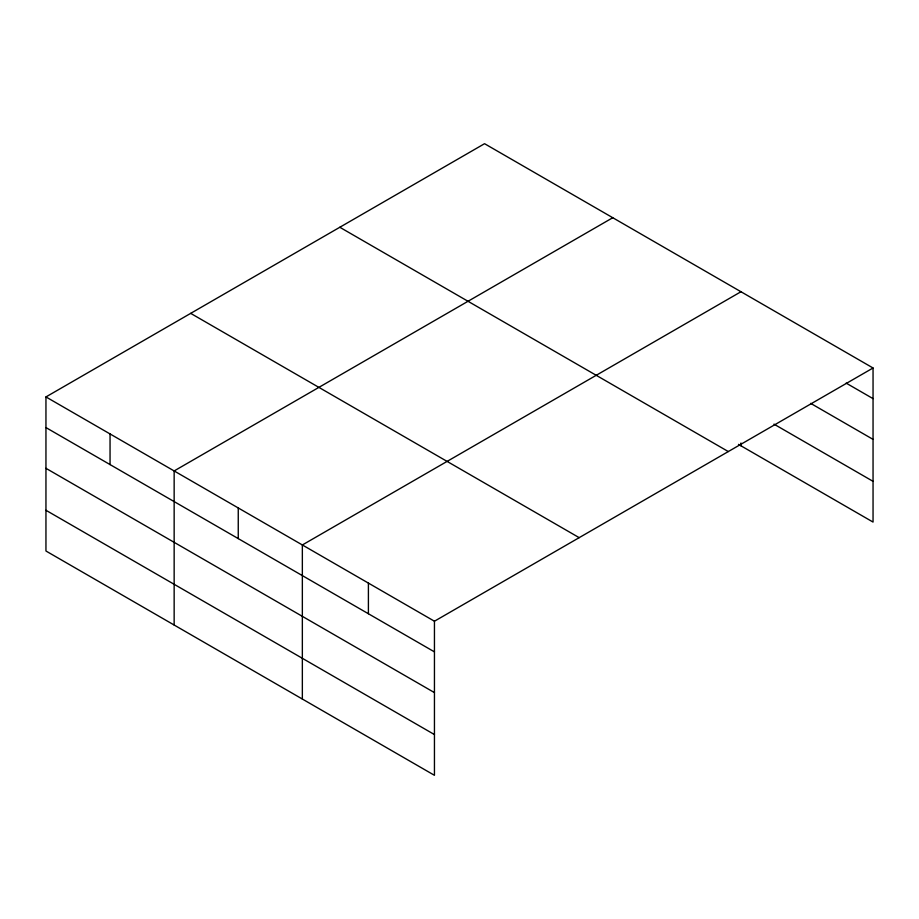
<?xml version="1.0" encoding="UTF-8"?>
<svg xmlns="http://www.w3.org/2000/svg" width="919" height="919" viewBox="0 0 919 919"><rect width="100%" height="100%" fill="white"/><g stroke="black" fill="none" stroke-linecap="round" stroke-linejoin="round"><path stroke-width="1.38" d="M873.05 367.991L484.554 143.697L45.95 396.928L45.95 551.009L434.446 775.303L434.446 621.221L873.05 367.991L873.05 522.072L738.497 444.382M612.755 217.723L174.15 470.942L174.15 625.023M740.967 291.737L302.351 544.967L302.351 699.037M846.146 383.108L873.05 398.639M810.673 403.361L873.05 439.374M773.982 424.141L873.05 481.338M339.812 227.269L728.308 451.562M190.692 313.368L579.188 537.661M45.95 396.928L434.446 621.221M45.95 427.576L434.446 651.87M45.95 468.311L434.446 692.604M45.95 510.275L434.446 734.568M740.967 443.004L740.967 445.807M368.404 583.094L368.404 613.743M238.251 507.954L238.251 538.603M110.05 433.94L110.05 464.589"/></g></svg>
